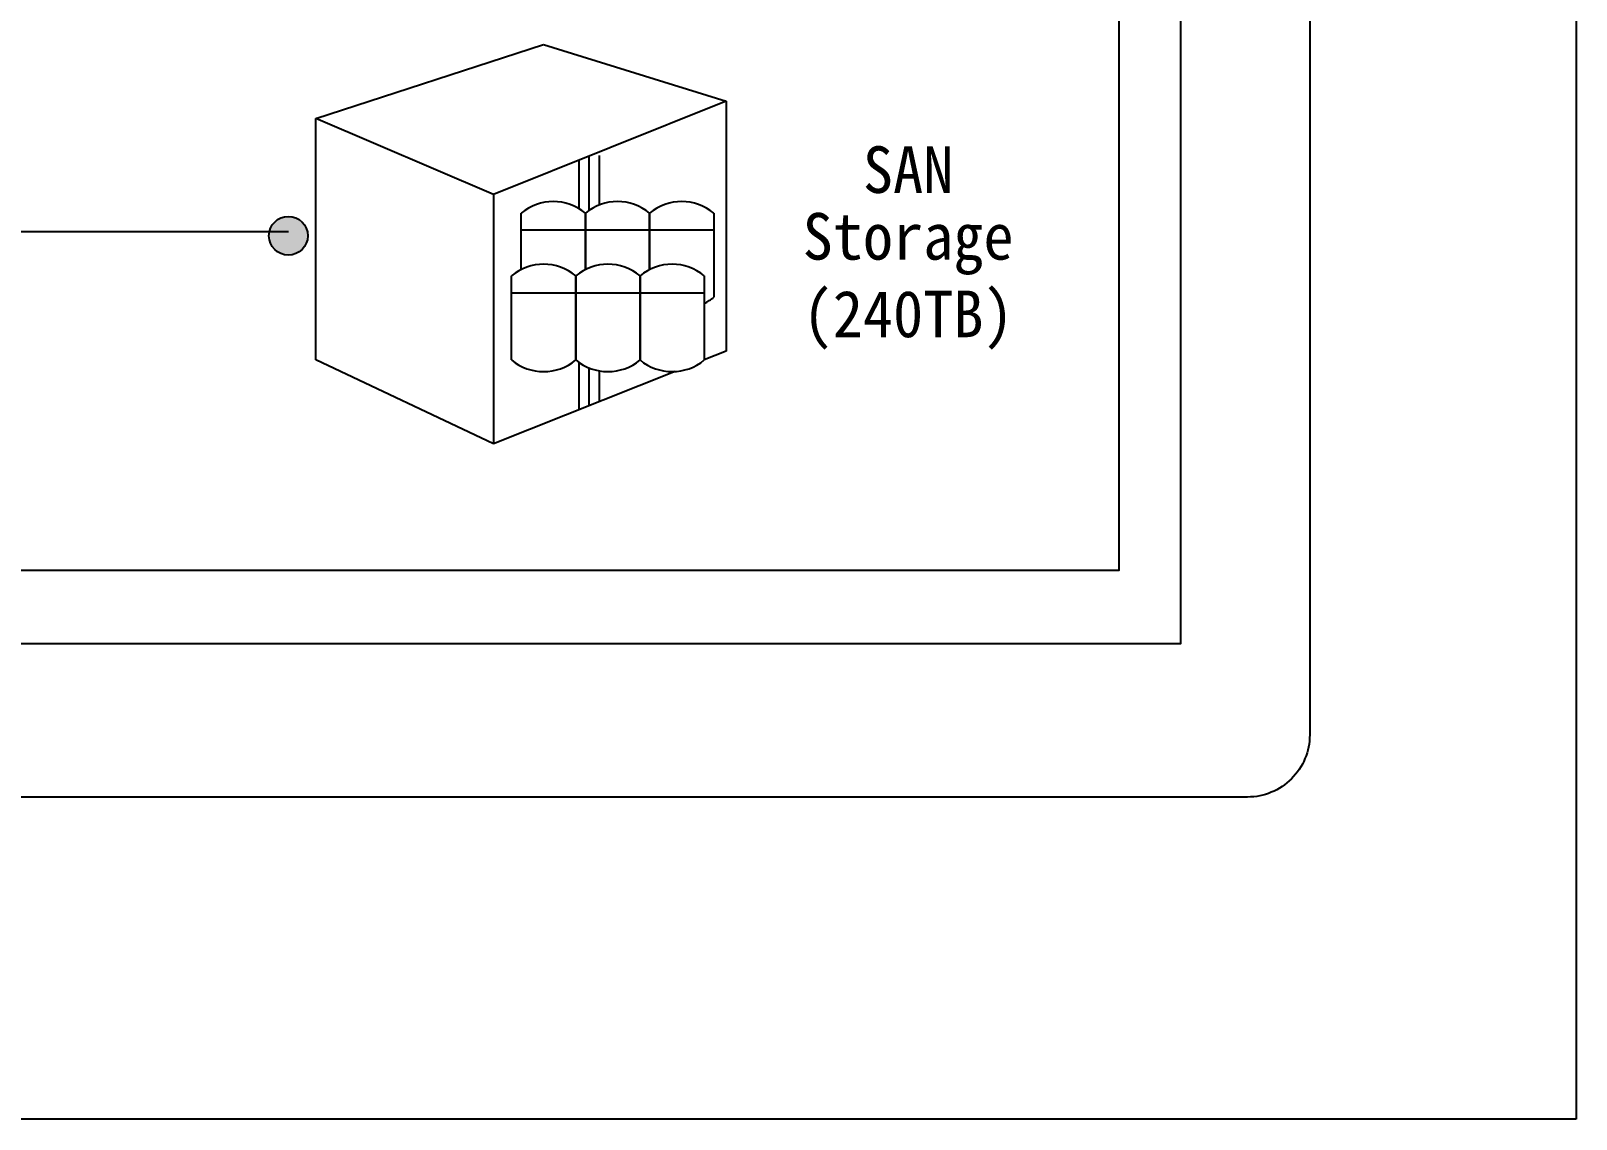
# Model space of a CAD drawing. Header units: millimetres. Extents: x 4 to 3929, y -454 to 587.
# Drawn here: x 2124.4 to 2323.3, y -454.4 to -314.3 of the extents above; entities that cross this region are included whole.
import ezdxf
from ezdxf.enums import TextEntityAlignment as Align

# ---------------------------------------------------------------- set-up
doc = ezdxf.new("R2010")
doc.units = ezdxf.units.MM
doc.header["$LTSCALE"] = 10
doc.layers.get('Defpoints').update_dxf_attribs({"color": 200})
for name, color, linetype in [('CZ-LIN1', 7, 'Continuous'), ('CZ-SYMB', 2, 'Continuous'), ('CZ-TABL-LIN1', 4, 'Continuous'), ('CZ-TEX2', 3, 'Continuous')]:
    doc.layers.add(name, color=color, linetype=linetype)
doc.styles.add('굴림체', font='GulimChe.ttf')

# ---------------------------------------------------------------- blocks, each defined once
blk = doc.blocks.new('WO')
at = {"layer": 'CZ-LIN1'}
h = blk.add_hatch(color=256, dxfattribs=at)
h.dxf.hatch_style = 1
edge = h.paths.add_edge_path()
edge.add_arc((0, 0), 2.5, 0, 360)
blk.add_circle((0, 0), 2.5, dxfattribs=at)

msp = doc.modelspace()

# ---------------------------------------------------------------- linework, layer by layer
at = {"layer": 'CZ-LIN1', "flags": 128}
msp.add_lwpolyline([(2157.54, -340.19), (1998.61, -340.19)], dxfattribs=at)
at = {"layer": 'CZ-SYMB'}
for p, q in [((2161.09, -325.62), (2190.37, -316.09)), ((2190.37, -316.09), (2213.88, -323.4)), ((2213.88, -323.4), (2183.96, -335.4)), ((2213.88, -323.4), (2213.88, -355.58)), ((2161.09, -356.67), (2161.09, -325.62)), ((2183.96, -335.4), (2161.09, -325.62)), ((2194.92, -331), (2194.92, -337.2)), ((2196.2, -330.49), (2196.2, -337.46)), ((2197.52, -330.37), (2197.52, -336.75)), ((2183.96, -335.4), (2183.96, -367.5)), ((2187.5, -345.07), (2187.5, -337.8)), ((2195.77, -345.07), (2195.77, -337.8)), ((2195.77, -337.8), (2195.77, -345.07)), ((2195.77, -345.07), (2195.77, -337.8)), ((2204.03, -337.8), (2204.03, -345.07)), ((2204.03, -345.07), (2204.03, -337.8)), ((2212.3, -337.8), (2212.3, -348.61)), ((2187.5, -339.95), (2195.77, -339.95)), ((2195.77, -339.95), (2204.03, -339.95)), ((2204.03, -339.95), (2212.3, -339.95)), ((2186.27, -356.7), (2186.27, -345.88)), ((2194.53, -356.7), (2194.53, -345.88)), ((2194.53, -345.88), (2194.53, -356.7)), ((2194.53, -356.7), (2194.53, -345.88)), ((2202.8, -345.88), (2202.8, -356.7)), ((2202.8, -356.7), (2202.8, -345.88)), ((2211.07, -345.88), (2211.07, -356.7)), ((2186.27, -348.04), (2194.53, -348.04)), ((2194.53, -348.04), (2202.8, -348.04)), ((2202.8, -348.04), (2211.07, -348.04)), ((2213.88, -355.58), (2211.07, -356.7)), ((2183.96, -367.5), (2161.09, -356.67)), ((2194.92, -356.99), (2194.92, -363.13)), ((2196.2, -357.71), (2196.2, -362.62)), ((2207.32, -358.19), (2183.96, -367.5)), ((2197.52, -358.1), (2197.52, -362.09))]:
    msp.add_line(p, q, dxfattribs=at)
for centre, start, end in [((2191.63, -342.73), 50.016, 129.984), ((2199.9, -342.73), 50.016, 129.984), ((2208.17, -342.73), 50.016, 129.984), ((2190.4, -350.81), 50.016, 129.984), ((2198.67, -350.81), 50.016, 129.984), ((2206.94, -350.81), 50.016, 129.984), ((2208.17, -343.68), 296.8187, 309.984), ((2190.4, -351.77), 230.016, 309.984), ((2198.67, -351.77), 230.016, 309.984), ((2206.94, -351.77), 230.016, 309.984)]:
    msp.add_arc(centre, 6.43, start, end, dxfattribs=at)
at = {"layer": 'CZ-TABL-LIN1', "ltscale": 10}
msp.add_lwpolyline([(1552.01, -47.89), (1552.01, 476.26), (2281, 476.26, -0.414214), (2289, 468.26), (2289, -404.96, -0.414214), (2281, -412.96), (1560.01, -412.96, -0.414214), (1552.01, -404.96), (1552.01, -134.92)], format="xyb", dxfattribs=at)
at = {"layer": 'CZ-TABL-LIN1', "flags": 128}
for points in [[(1683.48, -393.26), (1683.48, 457.74), (2272.38, 457.74), (2272.38, -393.26)], [(1869.64, -383.8), (1869.64, -15.38), (2264.45, -15.38), (2264.45, -383.8)]]:
    msp.add_lwpolyline(points, close=True, dxfattribs=at)
at = {"layer": 'Defpoints'}
msp.add_lwpolyline([(761.28, 587.1), (2323.29, 587.1), (2323.29, -454.42), (761.28, -454.42)], close=True, dxfattribs=at)

# ---------------------------------------------------------------- block references
at = {"layer": 'CZ-LIN1'}
msp.add_blockref('WO', (2157.54, -340.71), dxfattribs=at)

# ---------------------------------------------------------------- texts
at = {"layer": 'CZ-TEX2', "style": '굴림체'}
for s, p in [('SAN', (2237.31, -332.2)), ('Storage', (2237.31, -341.72)), ('(240TB)', (2237.31, -351.23))]:
    msp.add_text(s, height=6, dxfattribs=at).set_placement(p, align=Align.MIDDLE)

doc.saveas('drawing.dxf')
